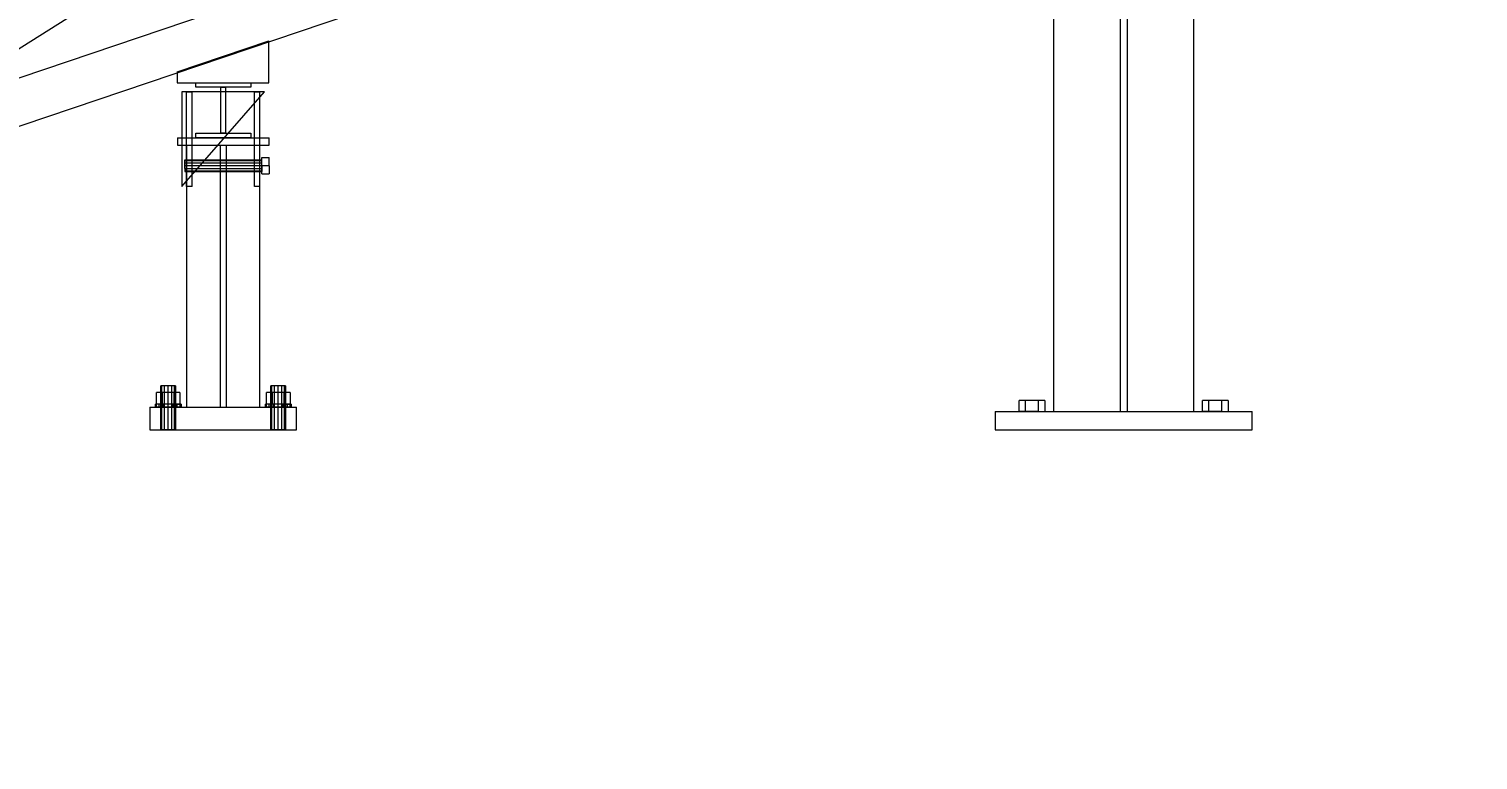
# Model space of a CAD drawing. Header units: millimetres. Extents: x -1970 to 34302, y -65268 to 6837.
# Drawn here: x 2702 to 4282, y -360 to 437 of the extents above; entities that cross this region are included whole.
import ezdxf

# ---------------------------------------------------------------- set-up
doc = ezdxf.new("R2010")
doc.units = ezdxf.units.MM
for name, color, linetype, lineweight in [('COTAS_P', 1, 'Continuous', 0), ('lateral_C01', 7, 'Continuous', 0), ('lateral_tolva', 7, 'Continuous', 0)]:
    doc.layers.add(name, color=color, linetype=linetype, lineweight=lineweight)
doc.dimstyles.new('R19_100', dxfattribs={"dimtxt": 250, "dimasz": 150, "dimexe": 150, "dimexo": 80, "dimgap": 100, "dimtad": 1, "dimtih": 1, "dimtoh": 1, "dimdsep": 46, "dimcen": 0.09, "dimadec": 0, "dimazin": 0, "dimtfac": 1, "dimtdec": 4, "dimtofl": 0, "dimtmove": 0, "dimatfit": 3, "dimfxl": 1, "dimtolj": 1, "dimtzin": 0, "dimarcsym": 0})

# ---------------------------------------------------------------- blocks, each defined once
blk = doc.blocks.new('*D22')
at = {"layer": 'COTAS_P', "color": 0, "lineweight": -2, "transparency": 16777216}
for p, q in [((112.7, -80), (112.7, -2650)), ((34302.1, -80), (34302.1, -2650)), ((262.7, -2500), (34152.1, -2500))]:
    blk.add_line(p, q, dxfattribs=at)
at = {"layer": 'COTAS_P', "color": 0, "transparency": 16777216}
for points in [[(262.7, -2475), (262.7, -2525), (112.7, -2500)], [(34152.1, -2475), (34152.1, -2525), (34302.1, -2500)]]:
    blk.add_solid(points, dxfattribs=at)
at = {"layer": 'Defpoints', "color": 0, "transparency": 16777216}
for p in [(112.7, 0), (34302.1, 0), (34302.1, -2500)]:
    blk.add_point(p, dxfattribs=at)

msp = doc.modelspace()

# ---------------------------------------------------------------- linework, layer by layer
at = {"layer": 'lateral_C01'}
for p, q in [((2440.365, 257.494), (3484.345, 916.437)), ((2424.354, 293.862), (3561.184, 678.071)), ((2440.363, 246.494), (3577.193, 630.703)), ((2863.722, 390.631), (2963.722, 424.427)), ((2963.722, 378.631), (2963.722, 424.427)), ((2863.722, 390.631), (2863.722, 378.631)), ((2863.722, 378.631), (2963.722, 378.631)), ((2869.042, 265.631), (2959.042, 368.631)), ((2959.042, 368.631), (2869.042, 368.631)), ((2869.042, 368.631), (2869.042, 265.631)), ((2874.042, 265.631), (2874.042, 368.631)), ((2874.042, 368.631), (2880.042, 368.631)), ((2880.042, 265.631), (2880.042, 368.631)), ((2884.042, 373.631), (2884.042, 378.631)), ((2884.042, 378.631), (2944.042, 378.631)), ((2944.042, 373.631), (2884.042, 373.631)), ((2911.542, 323.631), (2911.542, 373.631)), ((2911.542, 373.631), (2916.542, 373.631)), ((2916.542, 373.631), (2916.542, 323.631)), ((2944.042, 378.631), (2944.042, 373.631)), ((2948.042, 265.631), (2948.042, 368.631)), ((2948.042, 368.631), (2954.042, 368.631)), ((2954.042, 265.631), (2954.042, 368.631)), ((2864.042, 318.631), (2964.042, 318.631)), ((2864.042, 318.631), (2864.042, 310.631)), ((2884.042, 318.631), (2884.042, 323.631)), ((2884.042, 323.631), (2944.042, 323.631)), ((2944.042, 318.631), (2884.042, 318.631)), ((2916.542, 323.631), (2911.542, 323.631)), ((2944.042, 323.631), (2944.042, 318.631)), ((2964.042, 310.631), (2964.042, 318.631)), ((2864.042, 310.631), (2964.042, 310.631)), ((2874.042, 310.631), (2954.042, 310.631)), ((2874.042, 310.631), (2874.042, 25)), ((2910.542, 310.631), (2917.542, 310.631)), ((2910.542, 310.631), (2910.542, 25)), ((2917.542, 25), (2917.542, 310.631)), ((2954.042, 25), (2954.042, 310.631)), ((2872.042, 293.673), (2872.042, 294.531)), ((2872.042, 294.531), (2956.042, 294.531)), ((2872.042, 291.331), (2872.042, 293.673)), ((2872.042, 293.673), (2956.042, 293.673)), ((2872.042, 288.131), (2872.042, 291.331)), ((2872.042, 291.331), (2956.042, 291.331)), ((2872.042, 284.931), (2872.042, 288.131)), ((2956.042, 288.131), (2872.042, 288.131)), ((2872.042, 284.931), (2872.042, 282.588)), ((2872.042, 284.931), (2956.042, 284.931)), ((2956.042, 288.131), (2956.042, 297.137)), ((2956.042, 297.137), (2964.042, 297.137)), ((2956.042, 293.673), (2956.042, 294.531)), ((2956.042, 291.331), (2956.042, 293.673)), ((2956.042, 288.131), (2956.042, 291.331)), ((2956.042, 288.131), (2956.042, 284.931)), ((2956.042, 279.124), (2956.042, 288.131)), ((2964.042, 288.131), (2956.042, 288.131)), ((2956.042, 284.931), (2956.042, 282.588)), ((2964.042, 288.131), (2964.042, 297.137)), ((2964.042, 288.131), (2964.042, 279.124)), ((2872.042, 282.588), (2872.042, 281.731)), ((2872.042, 282.588), (2956.042, 282.588)), ((2872.042, 281.731), (2956.042, 281.731)), ((2956.042, 282.588), (2956.042, 281.731)), ((2956.042, 279.124), (2964.042, 279.124)), ((2880.042, 265.631), (2874.042, 265.631)), ((2954.042, 265.631), (2948.042, 265.631)), ((2847.114, 48), (2846.042, 48)), ((2846.042, 0), (2846.042, 48)), ((2850.042, 48), (2847.114, 48)), ((2847.114, 0), (2847.114, 48)), ((2854.042, 48), (2850.042, 48)), ((2850.042, 0), (2850.042, 48)), ((2858.042, 48), (2854.042, 48)), ((2854.042, 0), (2854.042, 48)), ((2860.97, 48), (2858.042, 48)), ((2858.042, 0), (2858.042, 48)), ((2862.042, 48), (2860.97, 48)), ((2860.97, 0), (2860.97, 48)), ((2862.042, 48), (2862.042, 0)), ((2967.114, 48), (2966.042, 48)), ((2966.042, 0), (2966.042, 48)), ((2970.042, 48), (2967.114, 48)), ((2967.114, 0), (2967.114, 48)), ((2974.042, 48), (2970.042, 48)), ((2970.042, 0), (2970.042, 48)), ((2978.042, 48), (2974.042, 48)), ((2974.042, 0), (2974.042, 48)), ((2980.97, 48), (2978.042, 48)), ((2978.042, 0), (2978.042, 48)), ((2982.042, 48), (2980.97, 48)), ((2980.97, 0), (2980.97, 48)), ((2982.042, 48), (2982.042, 0)), ((2847.642, 40.8), (2841.242, 40.8)), ((2841.242, 28), (2841.242, 40.8)), ((2860.442, 40.8), (2847.642, 40.8)), ((2847.642, 28), (2847.642, 40.8)), ((2866.842, 40.8), (2860.442, 40.8)), ((2860.442, 28), (2860.442, 40.8)), ((2866.842, 40.8), (2866.842, 28)), ((2967.642, 40.8), (2961.242, 40.8)), ((2961.242, 28), (2961.242, 40.8)), ((2980.442, 40.8), (2967.642, 40.8)), ((2967.642, 28), (2967.642, 40.8)), ((2986.842, 40.8), (2980.442, 40.8)), ((2980.442, 28), (2980.442, 40.8)), ((2986.842, 40.8), (2986.842, 28)), ((2834.042, 25), (2994.042, 25)), ((2834.042, 25), (2834.042, 0)), ((2841.108, 28), (2840.042, 28)), ((2840.042, 25), (2840.042, 28)), ((2841.108, 25), (2840.042, 25)), ((2844.143, 28), (2841.108, 28)), ((2841.108, 25), (2841.108, 28)), ((2844.143, 25), (2841.108, 25)), ((2847.642, 28), (2841.242, 28)), ((2848.685, 28), (2844.143, 28)), ((2844.143, 25), (2844.143, 28)), ((2848.685, 25), (2844.143, 25)), ((2860.442, 28), (2847.642, 28)), ((2854.042, 28), (2848.685, 28)), ((2848.685, 25), (2848.685, 28)), ((2854.042, 25), (2848.685, 25)), ((2859.4, 28), (2854.042, 28)), ((2854.042, 25), (2854.042, 28)), ((2859.4, 25), (2854.042, 25)), ((2863.942, 28), (2859.4, 28)), ((2859.4, 25), (2859.4, 28)), ((2863.942, 25), (2859.4, 25)), ((2860.442, 28), (2866.842, 28)), ((2866.976, 28), (2863.942, 28)), ((2863.942, 25), (2863.942, 28)), ((2866.976, 25), (2863.942, 25)), ((2868.042, 28), (2866.976, 28)), ((2866.976, 25), (2866.976, 28)), ((2866.976, 25), (2868.042, 25)), ((2868.042, 28), (2868.042, 25)), ((2874.042, 25), (2954.042, 25)), ((2910.542, 25), (2917.542, 25)), ((2961.108, 28), (2960.042, 28)), ((2960.042, 25), (2960.042, 28)), ((2961.108, 25), (2960.042, 25)), ((2964.143, 28), (2961.108, 28)), ((2961.108, 25), (2961.108, 28)), ((2964.143, 25), (2961.108, 25)), ((2967.642, 28), (2961.242, 28)), ((2968.685, 28), (2964.143, 28)), ((2964.143, 25), (2964.143, 28)), ((2968.685, 25), (2964.143, 25)), ((2980.442, 28), (2967.642, 28)), ((2974.042, 28), (2968.685, 28)), ((2968.685, 25), (2968.685, 28)), ((2974.042, 25), (2968.685, 25)), ((2979.4, 28), (2974.042, 28)), ((2974.042, 25), (2974.042, 28)), ((2979.4, 25), (2974.042, 25)), ((2983.942, 28), (2979.4, 28)), ((2979.4, 25), (2979.4, 28)), ((2983.942, 25), (2979.4, 25)), ((2980.442, 28), (2986.842, 28)), ((2986.976, 28), (2983.942, 28)), ((2983.942, 25), (2983.942, 28)), ((2986.976, 25), (2983.942, 25)), ((2988.042, 28), (2986.976, 28)), ((2986.976, 25), (2986.976, 28)), ((2986.976, 25), (2988.042, 25)), ((2988.042, 28), (2988.042, 25)), ((2994.042, 0), (2994.042, 25)), ((2834.042, 0), (2994.042, 0)), ((2847.114, 0), (2846.042, 0)), ((2850.042, 0), (2847.114, 0)), ((2854.042, 0), (2850.042, 0)), ((2858.042, 0), (2854.042, 0)), ((2860.97, 0), (2858.042, 0)), ((2860.97, 0), (2862.042, 0)), ((2967.114, 0), (2966.042, 0)), ((2970.042, 0), (2967.114, 0)), ((2974.042, 0), (2970.042, 0)), ((2978.042, 0), (2974.042, 0)), ((2980.97, 0), (2978.042, 0)), ((2980.97, 0), (2982.042, 0))]:
    msp.add_line(p, q, dxfattribs=at)
at = {"layer": 'lateral_tolva'}
for p, q in [((3819.2, 3300), (3819.2, 20)), ((3891.7, 3300), (3891.7, 20)), ((3899.7, 20), (3899.7, 3300)), ((3972.2, 20), (3972.2, 3300)), ((3788.7, 32), (3781.7, 32)), ((3781.7, 20), (3781.7, 32)), ((3802.7, 32), (3788.7, 32)), ((3788.7, 20), (3788.7, 32)), ((3809.7, 32), (3802.7, 32)), ((3802.7, 20), (3802.7, 32)), ((3809.7, 32), (3809.7, 20)), ((3988.7, 32), (3981.7, 32)), ((3981.7, 20), (3981.7, 32)), ((4002.7, 32), (3988.7, 32)), ((3988.7, 20), (3988.7, 32)), ((4009.7, 32), (4002.7, 32)), ((4002.7, 20), (4002.7, 32)), ((4009.7, 32), (4009.7, 20)), ((3755.7, 20), (4035.7, 20)), ((3755.7, 20), (3755.7, 0)), ((3788.7, 20), (3781.7, 20)), ((3802.7, 20), (3788.7, 20)), ((3802.7, 20), (3809.7, 20)), ((3819.2, 20), (3972.2, 20)), ((3891.7, 20), (3899.7, 20)), ((3988.7, 20), (3981.7, 20)), ((4002.7, 20), (3988.7, 20)), ((4002.7, 20), (4009.7, 20)), ((4035.7, 0), (4035.7, 20)), ((3755.7, 0), (4035.7, 0))]:
    msp.add_line(p, q, dxfattribs=at)

# ---------------------------------------------------------------- dimensions: what is measured, and where the dimension line sits
at = {"layer": 'COTAS_P'}
dim = msp.add_aligned_dim(p1=(112.7, 0), p2=(34302.083, 0), distance=-2500, text='<> P', dimstyle='R19_100', dxfattribs=at)
dim.commit()
dim.dimension.update_dxf_attribs({"geometry": '*D22', "text_midpoint": (17207.392, -2500)})

doc.saveas('drawing.dxf')
